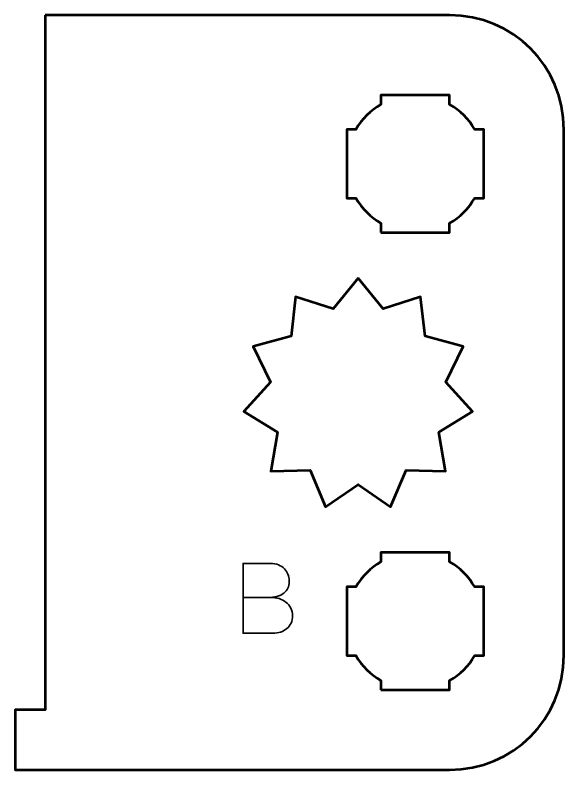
# Model space of a CAD drawing. Header units: centimetres. Extents: x -19.2 to -1.8, y -16.5 to -11.2.
# Drawn here: x -10.25 to -7.85, y -16.5 to -13.2 of the extents above; entities that cross this region are included whole.
import ezdxf

# ---------------------------------------------------------------- set-up
doc = ezdxf.new("R2010")
doc.units = ezdxf.units.CM
doc.header["$MEASUREMENT"] = 0
doc.layers.add('Layer 1', color=7, linetype='Continuous')

msp = doc.modelspace()

# ---------------------------------------------------------------- linework, layer by layer
at = {"layer": 'Layer 1', "color": 250, "lineweight": 53}
for points, knots in [([(-10.11904, -13.19998), (-10.11904, -13.19998), (-8.35007, -13.19998), (-8.35007, -13.19998), (-8.35007, -13.19998), (-8.07293, -13.19998), (-7.84997, -13.42307), (-7.84997, -13.70007), (-7.84997, -13.70007), (-7.84997, -13.70007), (-7.84997, -15.99994), (-7.84997, -15.99994), (-7.84997, -15.99994), (-7.84997, -16.27708), (-8.07293, -16.50004), (-8.35007, -16.50004), (-8.35007, -16.50004), (-8.35007, -16.50004), (-10.25004, -16.50004), (-10.25004, -16.50004), (-10.25004, -16.50004), (-10.25004, -16.50004), (-10.25002, -16.23754), (-10.25002, -16.23754), (-10.25002, -16.23754), (-10.25002, -16.23754), (-10.11902, -16.23754), (-10.11902, -16.23754), (-10.11902, -16.23754), (-10.11902, -16.23754), (-10.11904, -13.19998), (-10.11904, -13.19998)], [0, 0, 0, 0, 0.125, 0.125, 0.125, 0.125, 0.25, 0.25, 0.25, 0.25, 0.375, 0.375, 0.375, 0.375, 0.5, 0.5, 0.5, 0.5, 0.625, 0.625, 0.625, 0.625, 0.75, 0.75, 0.75, 0.75, 0.875, 0.875, 0.875, 0.875, 1, 1, 1, 1]), ([(-8.65007, -14.15001), (-8.65007, -14.15001), (-8.65007, -14.1099), (-8.65007, -14.1099), (-8.65007, -14.1099), (-8.69554, -14.08358), (-8.73343, -14.04555), (-8.75989, -14.00008), (-8.75989, -14.00008), (-8.75989, -14.00008), (-8.8, -14.00008), (-8.8, -14.00008), (-8.8, -14.00008), (-8.8, -14.00008), (-8.8, -13.85001), (-8.8, -13.85001), (-8.8, -13.85001), (-8.8, -13.85001), (-8.8, -13.70007), (-8.8, -13.70007), (-8.8, -13.70007), (-8.8, -13.70007), (-8.75989, -13.70007), (-8.75989, -13.70007), (-8.75989, -13.70007), (-8.73343, -13.65446), (-8.69554, -13.61654), (-8.65007, -13.59022), (-8.65007, -13.59022), (-8.65007, -13.59022), (-8.65007, -13.55), (-8.65007, -13.55), (-8.65007, -13.55), (-8.65007, -13.55), (-8.5, -13.55), (-8.5, -13.55), (-8.5, -13.55), (-8.5, -13.55), (-8.35007, -13.55), (-8.35007, -13.55), (-8.35007, -13.55), (-8.35007, -13.55), (-8.35007, -13.59022), (-8.35007, -13.59022), (-8.35007, -13.59022), (-8.30445, -13.61654), (-8.26653, -13.65446), (-8.24021, -13.70007), (-8.24021, -13.70007), (-8.24021, -13.70007), (-8.2, -13.70007), (-8.2, -13.70007), (-8.2, -13.70007), (-8.2, -13.70007), (-8.2, -13.85001), (-8.2, -13.85001), (-8.2, -13.85001), (-8.2, -13.85001), (-8.2, -14.00008), (-8.2, -14.00008), (-8.2, -14.00008), (-8.2, -14.00008), (-8.24021, -14.00008), (-8.24021, -14.00008), (-8.24021, -14.00008), (-8.26653, -14.04555), (-8.30445, -14.08358), (-8.35007, -14.1099), (-8.35007, -14.1099), (-8.35007, -14.1099), (-8.35007, -14.15001), (-8.35007, -14.15001), (-8.35007, -14.15001), (-8.35007, -14.15001), (-8.5, -14.15001), (-8.5, -14.15001), (-8.5, -14.15001), (-8.5, -14.15001), (-8.65007, -14.15001), (-8.65007, -14.15001)], [0, 0, 0, 0, 0.05, 0.05, 0.05, 0.05, 0.1, 0.1, 0.1, 0.1, 0.15, 0.15, 0.15, 0.15, 0.2, 0.2, 0.2, 0.2, 0.25, 0.25, 0.25, 0.25, 0.3, 0.3, 0.3, 0.3, 0.35, 0.35, 0.35, 0.35, 0.4, 0.4, 0.4, 0.4, 0.45, 0.45, 0.45, 0.45, 0.5, 0.5, 0.5, 0.5, 0.55, 0.55, 0.55, 0.55, 0.6, 0.6, 0.6, 0.6, 0.65, 0.65, 0.65, 0.65, 0.7, 0.7, 0.7, 0.7, 0.75, 0.75, 0.75, 0.75, 0.8, 0.8, 0.8, 0.8, 0.85, 0.85, 0.85, 0.85, 0.9, 0.9, 0.9, 0.9, 0.95, 0.95, 0.95, 0.95, 1, 1, 1, 1]), ([(-8.75, -14.35001), (-8.75, -14.35001), (-8.64076, -14.48448), (-8.64076, -14.48448), (-8.64076, -14.48448), (-8.64076, -14.48448), (-8.47689, -14.43103), (-8.47689, -14.43103), (-8.47689, -14.43103), (-8.47689, -14.43103), (-8.45696, -14.60382), (-8.45696, -14.60382), (-8.45696, -14.60382), (-8.45696, -14.60382), (-8.2905, -14.64834), (-8.2905, -14.64834), (-8.2905, -14.64834), (-8.2905, -14.64834), (-8.3662, -14.80459), (-8.3662, -14.80459), (-8.3662, -14.80459), (-8.3662, -14.80459), (-8.25, -14.93298), (-8.25, -14.93298), (-8.25, -14.93298), (-8.25, -14.93298), (-8.39729, -15.02308), (-8.39729, -15.02308), (-8.39729, -15.02308), (-8.39729, -15.02308), (-8.36824, -15.19454), (-8.36824, -15.19454), (-8.36824, -15.19454), (-8.36824, -15.19454), (-8.54037, -15.18989), (-8.54037, -15.18989), (-8.54037, -15.18989), (-8.54037, -15.18989), (-8.60769, -15.35001), (-8.60769, -15.35001), (-8.60769, -15.35001), (-8.60769, -15.35001), (-8.75, -15.25208), (-8.75, -15.25208), (-8.75, -15.25208), (-8.75, -15.25208), (-8.89231, -15.35001), (-8.89231, -15.35001), (-8.89231, -15.35001), (-8.89231, -15.35001), (-8.95963, -15.18989), (-8.95963, -15.18989), (-8.95963, -15.18989), (-8.95963, -15.18989), (-9.13176, -15.19454), (-9.13176, -15.19454), (-9.13176, -15.19454), (-9.13176, -15.19454), (-9.10271, -15.02308), (-9.10271, -15.02308), (-9.10271, -15.02308), (-9.10271, -15.02308), (-9.25, -14.93298), (-9.25, -14.93298), (-9.25, -14.93298), (-9.25, -14.93298), (-9.1338, -14.80459), (-9.1338, -14.80459), (-9.1338, -14.80459), (-9.1338, -14.80459), (-9.2095, -14.64834), (-9.2095, -14.64834), (-9.2095, -14.64834), (-9.2095, -14.64834), (-9.04304, -14.60382), (-9.04304, -14.60382), (-9.04304, -14.60382), (-9.04304, -14.60382), (-9.02311, -14.43103), (-9.02311, -14.43103), (-9.02311, -14.43103), (-9.02311, -14.43103), (-8.85924, -14.48448), (-8.85924, -14.48448), (-8.85924, -14.48448), (-8.85924, -14.48448), (-8.75, -14.35001), (-8.75, -14.35001)], [0, 0, 0, 0, 0.0454545, 0.0454545, 0.0454545, 0.0454545, 0.0909091, 0.0909091, 0.0909091, 0.0909091, 0.1363636, 0.1363636, 0.1363636, 0.1363636, 0.1818182, 0.1818182, 0.1818182, 0.1818182, 0.2272727, 0.2272727, 0.2272727, 0.2272727, 0.2727273, 0.2727273, 0.2727273, 0.2727273, 0.3181818, 0.3181818, 0.3181818, 0.3181818, 0.3636364, 0.3636364, 0.3636364, 0.3636364, 0.4090909, 0.4090909, 0.4090909, 0.4090909, 0.4545455, 0.4545455, 0.4545455, 0.4545455, 0.5, 0.5, 0.5, 0.5, 0.5454545, 0.5454545, 0.5454545, 0.5454545, 0.5909091, 0.5909091, 0.5909091, 0.5909091, 0.6363636, 0.6363636, 0.6363636, 0.6363636, 0.6818182, 0.6818182, 0.6818182, 0.6818182, 0.7272727, 0.7272727, 0.7272727, 0.7272727, 0.7727273, 0.7727273, 0.7727273, 0.7727273, 0.8181818, 0.8181818, 0.8181818, 0.8181818, 0.8636364, 0.8636364, 0.8636364, 0.8636364, 0.9090909, 0.9090909, 0.9090909, 0.9090909, 0.9545455, 0.9545455, 0.9545455, 0.9545455, 1, 1, 1, 1]), ([(-8.65007, -16.15008), (-8.65007, -16.15008), (-8.65007, -16.10983), (-8.65007, -16.10983), (-8.65007, -16.10983), (-8.69554, -16.08351), (-8.73343, -16.04548), (-8.75989, -16.00001), (-8.75989, -16.00001), (-8.75989, -16.00001), (-8.8, -16.00001), (-8.8, -16.00001), (-8.8, -16.00001), (-8.8, -16.00001), (-8.8, -15.85008), (-8.8, -15.85008), (-8.8, -15.85008), (-8.8, -15.85008), (-8.8, -15.70001), (-8.8, -15.70001), (-8.8, -15.70001), (-8.8, -15.70001), (-8.75989, -15.70001), (-8.75989, -15.70001), (-8.75989, -15.70001), (-8.73343, -15.65453), (-8.69554, -15.6165), (-8.65007, -15.59019), (-8.65007, -15.59019), (-8.65007, -15.59019), (-8.65007, -15.55008), (-8.65007, -15.55008), (-8.65007, -15.55008), (-8.65007, -15.55008), (-8.5, -15.55008), (-8.5, -15.55008), (-8.5, -15.55008), (-8.5, -15.55008), (-8.35007, -15.55008), (-8.35007, -15.55008), (-8.35007, -15.55008), (-8.35007, -15.55008), (-8.35007, -15.59019), (-8.35007, -15.59019), (-8.35007, -15.59019), (-8.30445, -15.6165), (-8.26653, -15.65453), (-8.24021, -15.70001), (-8.24021, -15.70001), (-8.24021, -15.70001), (-8.2, -15.70001), (-8.2, -15.70001), (-8.2, -15.70001), (-8.2, -15.70001), (-8.2, -15.85008), (-8.2, -15.85008), (-8.2, -15.85008), (-8.2, -15.85008), (-8.2, -16.00001), (-8.2, -16.00001), (-8.2, -16.00001), (-8.2, -16.00001), (-8.24021, -16.00001), (-8.24021, -16.00001), (-8.24021, -16.00001), (-8.26653, -16.04548), (-8.30445, -16.08351), (-8.35007, -16.10983), (-8.35007, -16.10983), (-8.35007, -16.10983), (-8.35007, -16.15008), (-8.35007, -16.15008), (-8.35007, -16.15008), (-8.35007, -16.15008), (-8.5, -16.15008), (-8.5, -16.15008), (-8.5, -16.15008), (-8.5, -16.15008), (-8.65007, -16.15008), (-8.65007, -16.15008)], [0, 0, 0, 0, 0.05, 0.05, 0.05, 0.05, 0.1, 0.1, 0.1, 0.1, 0.15, 0.15, 0.15, 0.15, 0.2, 0.2, 0.2, 0.2, 0.25, 0.25, 0.25, 0.25, 0.3, 0.3, 0.3, 0.3, 0.35, 0.35, 0.35, 0.35, 0.4, 0.4, 0.4, 0.4, 0.45, 0.45, 0.45, 0.45, 0.5, 0.5, 0.5, 0.5, 0.55, 0.55, 0.55, 0.55, 0.6, 0.6, 0.6, 0.6, 0.65, 0.65, 0.65, 0.65, 0.7, 0.7, 0.7, 0.7, 0.75, 0.75, 0.75, 0.75, 0.8, 0.8, 0.8, 0.8, 0.85, 0.85, 0.85, 0.85, 0.9, 0.9, 0.9, 0.9, 0.95, 0.95, 0.95, 0.95, 1, 1, 1, 1])]:
    msp.add_open_spline(points, degree=3, knots=knots, dxfattribs=at)
at = {"layer": 'Layer 1', "color": 30, "lineweight": 35}
msp.add_open_spline([(-9.25271, -15.74556), (-9.25271, -15.74556), (-9.13545, -15.74556), (-9.13545, -15.74556), (-9.13545, -15.74556), (-9.12021, -15.74549), (-9.10723, -15.74338), (-9.09629, -15.73921), (-9.09629, -15.73921), (-9.08542, -15.73512), (-9.07661, -15.72955), (-9.06976, -15.72256), (-9.06976, -15.72256), (-9.06292, -15.71558), (-9.05798, -15.70768), (-9.05487, -15.69893), (-9.05487, -15.69893), (-9.05184, -15.69025), (-9.05043, -15.68122), (-9.05078, -15.67191), (-9.05078, -15.67191), (-9.05121, -15.66259), (-9.05318, -15.65356), (-9.05671, -15.64474), (-9.05671, -15.64474), (-9.06017, -15.63592), (-9.06539, -15.62795), (-9.07223, -15.62082), (-9.07223, -15.62082), (-9.07907, -15.6137), (-9.08761, -15.60805), (-9.09798, -15.60389), (-9.09798, -15.60389), (-9.10836, -15.59966), (-9.12056, -15.59747), (-9.1346, -15.5974), (-9.1346, -15.5974), (-9.1346, -15.5974), (-9.25271, -15.5974), (-9.25271, -15.5974), (-9.25271, -15.5974), (-9.25271, -15.5974), (-9.25271, -15.90262), (-9.25271, -15.90262), (-9.25271, -15.90262), (-9.25271, -15.90262), (-9.12275, -15.90262), (-9.12275, -15.90262), (-9.12275, -15.90262), (-9.11061, -15.90262), (-9.09932, -15.90086), (-9.08888, -15.8974), (-9.08888, -15.8974), (-9.07844, -15.89387), (-9.06934, -15.88886), (-9.06144, -15.88216), (-9.06144, -15.88216), (-9.0536, -15.87553), (-9.04747, -15.86748), (-9.04309, -15.85796), (-9.04309, -15.85796), (-9.03872, -15.84843), (-9.03646, -15.83764), (-9.03639, -15.82557), (-9.03639, -15.82557), (-9.03667, -15.81344), (-9.03921, -15.8025), (-9.04408, -15.7927), (-9.04408, -15.7927), (-9.04895, -15.78289), (-9.05572, -15.77449), (-9.06447, -15.76744), (-9.06447, -15.76744), (-9.07322, -15.76045), (-9.08366, -15.75502), (-9.09566, -15.75128), (-9.09566, -15.75128), (-9.10765, -15.74754), (-9.12091, -15.74564), (-9.13545, -15.74556), (-9.13545, -15.74556), (-9.12091, -15.74564), (-9.10765, -15.74754), (-9.09566, -15.75128), (-9.09566, -15.75128), (-9.08366, -15.75502), (-9.07322, -15.76045), (-9.06447, -15.76744), (-9.06447, -15.76744), (-9.05572, -15.77449), (-9.04895, -15.78289), (-9.04408, -15.7927), (-9.04408, -15.7927), (-9.03921, -15.8025), (-9.03667, -15.81344), (-9.03639, -15.82557), (-9.03639, -15.82557), (-9.03646, -15.83764), (-9.03872, -15.84843), (-9.04309, -15.85796), (-9.04309, -15.85796), (-9.04747, -15.86748), (-9.0536, -15.87553), (-9.06144, -15.88216), (-9.06144, -15.88216), (-9.06934, -15.88886), (-9.07844, -15.89387), (-9.08888, -15.8974), (-9.08888, -15.8974), (-9.09932, -15.90086), (-9.11061, -15.90262), (-9.12275, -15.90262), (-9.12275, -15.90262), (-9.12275, -15.90262), (-9.25271, -15.90262), (-9.25271, -15.90262), (-9.25271, -15.90262), (-9.25271, -15.90262), (-9.25271, -15.5974), (-9.25271, -15.5974), (-9.25271, -15.5974), (-9.25271, -15.5974), (-9.1346, -15.5974), (-9.1346, -15.5974), (-9.1346, -15.5974), (-9.12056, -15.59747), (-9.10836, -15.59966), (-9.09798, -15.60389), (-9.09798, -15.60389), (-9.08761, -15.60805), (-9.07907, -15.6137), (-9.07223, -15.62082), (-9.07223, -15.62082), (-9.06539, -15.62795), (-9.06017, -15.63592), (-9.05671, -15.64474), (-9.05671, -15.64474), (-9.05318, -15.65356), (-9.05121, -15.66259), (-9.05078, -15.67191), (-9.05078, -15.67191), (-9.05043, -15.68122), (-9.05184, -15.69025), (-9.05487, -15.69893), (-9.05487, -15.69893), (-9.05798, -15.70768), (-9.06292, -15.71558), (-9.06976, -15.72256), (-9.06976, -15.72256), (-9.07661, -15.72955), (-9.08542, -15.73512), (-9.09629, -15.73921), (-9.09629, -15.73921), (-9.10723, -15.74338), (-9.12021, -15.74549), (-9.13545, -15.74556), (-9.13545, -15.74556), (-9.13545, -15.74556), (-9.25271, -15.74556), (-9.25271, -15.74556)], degree=3, knots=[0, 0, 0, 0, 0.025, 0.025, 0.025, 0.025, 0.05, 0.05, 0.05, 0.05, 0.075, 0.075, 0.075, 0.075, 0.1, 0.1, 0.1, 0.1, 0.125, 0.125, 0.125, 0.125, 0.15, 0.15, 0.15, 0.15, 0.175, 0.175, 0.175, 0.175, 0.2, 0.2, 0.2, 0.2, 0.225, 0.225, 0.225, 0.225, 0.25, 0.25, 0.25, 0.25, 0.275, 0.275, 0.275, 0.275, 0.3, 0.3, 0.3, 0.3, 0.325, 0.325, 0.325, 0.325, 0.35, 0.35, 0.35, 0.35, 0.375, 0.375, 0.375, 0.375, 0.4, 0.4, 0.4, 0.4, 0.425, 0.425, 0.425, 0.425, 0.45, 0.45, 0.45, 0.45, 0.475, 0.475, 0.475, 0.475, 0.5, 0.5, 0.5, 0.5, 0.525, 0.525, 0.525, 0.525, 0.55, 0.55, 0.55, 0.55, 0.575, 0.575, 0.575, 0.575, 0.6, 0.6, 0.6, 0.6, 0.625, 0.625, 0.625, 0.625, 0.65, 0.65, 0.65, 0.65, 0.675, 0.675, 0.675, 0.675, 0.7, 0.7, 0.7, 0.7, 0.725, 0.725, 0.725, 0.725, 0.75, 0.75, 0.75, 0.75, 0.775, 0.775, 0.775, 0.775, 0.8, 0.8, 0.8, 0.8, 0.825, 0.825, 0.825, 0.825, 0.85, 0.85, 0.85, 0.85, 0.875, 0.875, 0.875, 0.875, 0.9, 0.9, 0.9, 0.9, 0.925, 0.925, 0.925, 0.925, 0.95, 0.95, 0.95, 0.95, 0.975, 0.975, 0.975, 0.975, 1, 1, 1, 1], dxfattribs=at)

doc.saveas('drawing.dxf')
